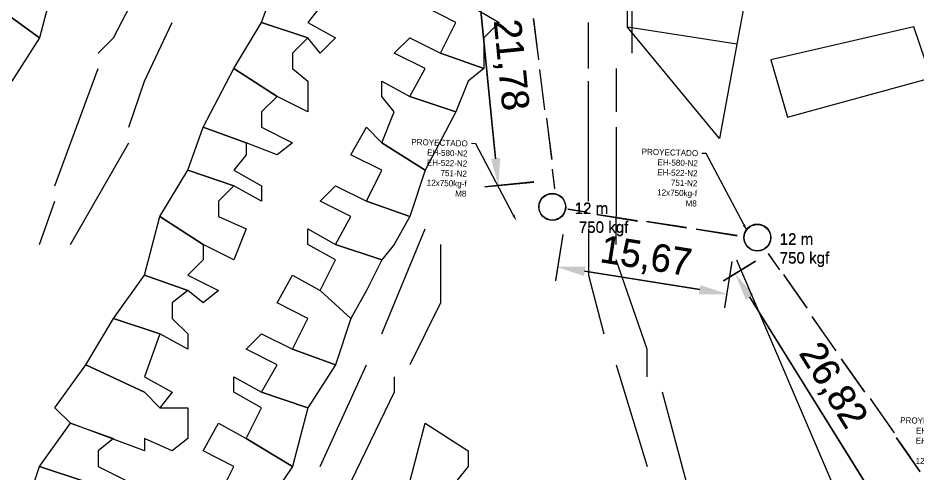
# Model space of a CAD drawing. Header units: millimetres. Extents: x -3588 to 75209, y -3737 to 38254.
# Drawn here: x 6612.4 to 6694.7, y 5770.2 to 5811.9 of the extents above; entities that cross this region are included whole.
import ezdxf
from ezdxf import colors
from ezdxf.entities.mleader import LeaderData, LeaderLine
from ezdxf.math import Vec2, Vec3

# ---------------------------------------------------------------- set-up
doc = ezdxf.new("R2010")
doc.units = ezdxf.units.MM
doc.linetypes.add('CONTINUA', pattern=[0])
doc.layers.add('Mancheta', color=255, linetype='Continuous')
doc.layers.add('P', color=253, linetype='Continuous')
doc.dimstyles.new('ISO-25', dxfattribs={"dimtxt": 2.5, "dimasz": 2.5, "dimexe": 1.25, "dimexo": 0.625, "dimtad": 1, "dimtxsty": 'Standard', "dimcen": 2.5, "dimadec": 0, "dimazin": 0, "dimtfac": 1, "dimtmove": 0, "dimatfit": 3, "dimfxl": 1, "dimarcsym": 0})

# ---------------------------------------------------------------- blocks, each defined once
blk = doc.blocks.new('*D220')
at = {"color": 0, "lineweight": -2, "transparency": 16777216}
for p, q in [((6662.217, 5792.021), (6661.547, 5787.831)), ((6677.695, 5789.547), (6677.025, 5785.356)), ((6674.754, 5786.985), (6664.213, 5788.671))]:
    blk.add_line(p, q, dxfattribs=at)
at = {"color": 0, "transparency": 16777216}
for points in [[(6664.279, 5789.082), (6664.148, 5788.259), (6661.745, 5789.065)], [(6674.819, 5787.397), (6674.688, 5786.574), (6677.222, 5786.591)]]:
    blk.add_solid(points, dxfattribs=at)
at = {"layer": 'Defpoints', "color": 0, "transparency": 16777216}
for p in [(6662.316, 5792.638), (6677.793, 5790.164), (6661.745, 5789.065)]:
    blk.add_point(p, dxfattribs=at)
at = {"color": 0, "transparency": 16777216, "insert": (6669.812, 5789.885), "char_height": 2.5, "attachment_point": 5, "rotation": 350.91695}
blk.add_mtext('15,67', dxfattribs=at)
blk = doc.blocks.new('*D221')
at = {"color": 0, "lineweight": -2, "transparency": 16777216}
for p, q in [((6657.421, 5818.509), (6652.925, 5818.064)), ((6656.069, 5799.001), (6654.415, 5815.7)), ((6659.567, 5796.835), (6655.072, 5796.39))]:
    blk.add_line(p, q, dxfattribs=at)
at = {"color": 0, "transparency": 16777216}
for points in [[(6654.83, 5815.741), (6654.001, 5815.658), (6654.169, 5818.187)], [(6656.484, 5799.042), (6655.654, 5798.96), (6656.315, 5796.513)]]:
    blk.add_solid(points, dxfattribs=at)
at = {"layer": 'Defpoints', "color": 0, "transparency": 16777216}
for p in [(6654.169, 5818.187), (6658.043, 5818.571), (6660.189, 5796.897)]:
    blk.add_point(p, dxfattribs=at)
at = {"color": 0, "transparency": 16777216, "insert": (6657.315, 5807.556), "char_height": 2.5, "attachment_point": 5, "rotation": 275.6555}
blk.add_mtext('21,78', dxfattribs=at)
blk = doc.blocks.new('*D222')
at = {"color": 0, "lineweight": -2, "transparency": 16777216}
for p, q in [((6679.847, 5789.598), (6676.929, 5787.782)), ((6679.311, 5786.319), (6690.838, 5767.793)), ((6694.016, 5766.826), (6691.097, 5765.01))]:
    blk.add_line(p, q, dxfattribs=at)
at = {"color": 0, "transparency": 16777216}
for points in [[(6679.665, 5786.539), (6678.957, 5786.099), (6677.99, 5788.442)], [(6691.191, 5768.013), (6690.484, 5767.573), (6692.158, 5765.67)]]:
    blk.add_solid(points, dxfattribs=at)
at = {"layer": 'Defpoints', "color": 0, "transparency": 16777216}
for p in [(6680.378, 5789.928), (6694.546, 5767.156), (6692.158, 5765.67)]:
    blk.add_point(p, dxfattribs=at)
at = {"color": 0, "transparency": 16777216, "insert": (6686.843, 5778.157), "char_height": 2.5, "attachment_point": 5, "rotation": 301.88915}
blk.add_mtext('26,82', dxfattribs=at)
blk = doc.blocks.new('*D822')
at = {"color": 0, "lineweight": -2, "transparency": 16777216}
for p, q in [((6662.229, 5791.983), (6661.559, 5787.793)), ((6677.706, 5789.509), (6677.036, 5785.318)), ((6674.765, 5786.947), (6664.225, 5788.632))]:
    blk.add_line(p, q, dxfattribs=at)
at = {"color": 0, "transparency": 16777216}
for points in [[(6664.29, 5789.044), (6664.159, 5788.221), (6661.756, 5789.027)], [(6674.831, 5787.359), (6674.699, 5786.536), (6677.233, 5786.553)]]:
    blk.add_solid(points, dxfattribs=at)
at = {"layer": 'Defpoints', "color": 0, "transparency": 16777216}
for p in [(6662.327, 5792.6), (6677.805, 5790.126), (6661.756, 5789.027)]:
    blk.add_point(p, dxfattribs=at)
at = {"color": 0, "transparency": 16777216, "insert": (6669.824, 5789.847), "char_height": 2.5, "attachment_point": 5, "rotation": 350.91695}
blk.add_mtext('15,67', dxfattribs=at)
blk = doc.blocks.new('*D823')
at = {"color": 0, "lineweight": -2, "transparency": 16777216}
for p, q in [((6657.432, 5818.471), (6652.936, 5818.026)), ((6656.08, 5798.963), (6654.427, 5815.661)), ((6659.578, 5796.797), (6655.083, 5796.352))]:
    blk.add_line(p, q, dxfattribs=at)
at = {"color": 0, "transparency": 16777216}
for points in [[(6654.841, 5815.702), (6654.012, 5815.62), (6654.18, 5818.149)], [(6656.495, 5799.004), (6655.666, 5798.922), (6656.327, 5796.475)]]:
    blk.add_solid(points, dxfattribs=at)
at = {"layer": 'Defpoints', "color": 0, "transparency": 16777216}
for p in [(6654.18, 5818.149), (6658.054, 5818.533), (6660.2, 5796.859)]:
    blk.add_point(p, dxfattribs=at)
at = {"color": 0, "transparency": 16777216, "insert": (6657.327, 5807.517), "char_height": 2.5, "attachment_point": 5, "rotation": 275.6555}
blk.add_mtext('21,78', dxfattribs=at)
blk = doc.blocks.new('*D824')
at = {"color": 0, "lineweight": -2, "transparency": 16777216}
for p, q in [((6679.859, 5789.559), (6676.94, 5787.743)), ((6679.322, 5786.281), (6690.849, 5767.755)), ((6694.027, 5766.788), (6691.108, 5764.972))]:
    blk.add_line(p, q, dxfattribs=at)
at = {"color": 0, "transparency": 16777216}
for points in [[(6679.676, 5786.501), (6678.968, 5786.061), (6678.001, 5788.404)], [(6691.203, 5767.975), (6690.495, 5767.535), (6692.17, 5765.632)]]:
    blk.add_solid(points, dxfattribs=at)
at = {"layer": 'Defpoints', "color": 0, "transparency": 16777216}
for p in [(6680.389, 5789.889), (6694.557, 5767.118), (6692.17, 5765.632)]:
    blk.add_point(p, dxfattribs=at)
at = {"color": 0, "transparency": 16777216, "insert": (6686.854, 5778.118), "char_height": 2.5, "attachment_point": 5, "rotation": 301.88915}
blk.add_mtext('26,82', dxfattribs=at)

msp = doc.modelspace()

# ---------------------------------------------------------------- linework, layer by layer
at = {"color": 10}
for p, q in [((6660.017, 5808.046), (6659.554, 5811.798)), ((6660.028, 5808.008), (6659.565, 5811.76)), ((6660.574, 5803.467), (6660.119, 5807.148)), ((6660.585, 5803.429), (6660.13, 5807.109)), ((6661.226, 5798.917), (6660.763, 5802.669)), ((6661.237, 5798.878), (6660.774, 5802.63)), ((6661.484, 5796.236), (6661.266, 5798.002)), ((6661.496, 5796.198), (6661.278, 5797.964)), ((6662.675, 5794.373), (6664.433, 5794.097)), ((6662.686, 5794.335), (6664.444, 5794.059)), ((6665.323, 5793.885), (6669.058, 5793.299)), ((6665.334, 5793.847), (6669.069, 5793.261)), ((6669.878, 5793.261), (6673.541, 5792.687)), ((6669.889, 5793.223), (6673.553, 5792.648)), ((6674.433, 5792.538), (6678.168, 5791.952)), ((6674.445, 5792.499), (6678.18, 5791.913)), ((6682.066, 5788.834), (6681.048, 5790.293)), ((6682.077, 5788.796), (6681.059, 5790.255)), ((6684.59, 5785.313), (6682.468, 5788.354)), ((6684.601, 5785.275), (6682.479, 5788.316)), ((6687.225, 5781.402), (6685.061, 5784.502)), ((6687.236, 5781.364), (6685.072, 5784.464)), ((6689.857, 5777.614), (6687.735, 5780.655)), ((6689.868, 5777.576), (6687.746, 5780.617)), ((6692.561, 5773.896), (6690.397, 5776.996)), ((6692.572, 5773.858), (6690.408, 5776.958)), ((6694.934, 5770.337), (6692.771, 5773.438)), ((6694.946, 5770.299), (6692.782, 5773.399)), ((6694.042, 5771.647), (6693.024, 5773.107)), ((6694.053, 5771.609), (6693.035, 5773.068))]:
    msp.add_line(p, q, dxfattribs=at)
at = {"color": 200}
for points in [[(6668.149, 5816.269), (6679.034, 5814.249), (6678.155, 5809.45), (6668.142, 5811.005), (6668.149, 5816.269)], [(6678.155, 5809.45), (6676.571, 5800.809), (6668.142, 5811.005)]]:
    msp.add_lwpolyline(points, dxfattribs=at)
at = {"color": 116}
msp.add_lwpolyline([(6681.264, 5808.032), (6682.8, 5802.761), (6695.955, 5806.364), (6694.352, 5811.035), (6681.264, 5808.032)], dxfattribs=at)
at = {"color": 10}
for centre in [(6661.255, 5794.575), (6661.266, 5794.537), (6680.025, 5791.762), (6680.036, 5791.723)]:
    msp.add_circle(centre, 1.222, dxfattribs=at)
at = {"layer": 'P'}
for points in [[(6612.922, 5816.817), (6615.739, 5815.393), (6614.331, 5810.032), (6610.378, 5812.864), (6611.786, 5815.393), (6608.969, 5816.817), (6610.378, 5818.226), (6612.922, 5816.817)], [(6619.692, 5808.623), (6621.1, 5810.032), (6625.341, 5818.226)], [(6640.017, 5812.864), (6638.88, 5811.44), (6641.425, 5810.032), (6640.017, 5808.623), (6638.88, 5810.032), (6634.655, 5811.44), (6636.064, 5815.393), (6640.017, 5813.985), (6640.017, 5812.864)], [(6654.98, 5810.032), (6654.98, 5807.215), (6651.027, 5808.623), (6652.435, 5811.44), (6649.619, 5812.864), (6649.619, 5815.393), (6656.388, 5811.44), (6654.98, 5810.032)], [(6610.378, 5812.864), (6614.331, 5810.032), (6611.786, 5806.079), (6608.969, 5807.215), (6610.378, 5811.44), (6607.561, 5811.44), (6607.561, 5813.985), (6610.378, 5812.864)], [(6668.535, 5812.864), (6668.535, 5808.623)], [(6622.508, 5801.854), (6623.933, 5806.079), (6626.461, 5811.44)], [(6637.472, 5808.623), (6637.472, 5807.215), (6638.88, 5806.079), (6638.88, 5803.262), (6636.064, 5804.67), (6632.111, 5807.215), (6634.655, 5811.44), (6638.88, 5810.032), (6637.472, 5808.623)], [(6664.582, 5807.215), (6664.582, 5811.44)], [(6651.027, 5808.623), (6654.98, 5807.215), (6653.572, 5806.079), (6652.435, 5803.262), (6648.21, 5804.67), (6649.619, 5807.215), (6646.786, 5808.623), (6648.21, 5810.032), (6651.027, 5808.623)], [(6615.739, 5796.493), (6619.692, 5807.215)], [(6634.655, 5803.262), (6634.655, 5801.854), (6637.472, 5800.43), (6636.064, 5799.309), (6633.247, 5800.43), (6629.294, 5801.854), (6632.111, 5807.215), (6636.064, 5804.67), (6634.655, 5803.262)], [(6667.111, 5807.215), (6667.111, 5803.262)], [(6648.21, 5804.67), (6652.435, 5803.262), (6649.619, 5797.901), (6645.666, 5800.43), (6646.786, 5803.262), (6645.666, 5804.67), (6645.666, 5806.079), (6648.21, 5804.67)], [(6664.582, 5795.068), (6664.582, 5801.854), (6664.582, 5806.079)], [(6633.247, 5799.309), (6632.111, 5797.901), (6634.655, 5796.493), (6634.655, 5795.068), (6632.111, 5796.493), (6627.886, 5797.901), (6629.294, 5801.854), (6633.247, 5800.43), (6633.247, 5799.309)], [(6645.666, 5800.43), (6649.619, 5797.901), (6648.21, 5793.66), (6644.257, 5795.068), (6645.666, 5797.901), (6642.833, 5799.309), (6644.257, 5801.854), (6645.666, 5800.43)], [(6667.111, 5801.854), (6667.111, 5800.43), (6667.111, 5793.66)], [(6617.147, 5791.115), (6622.508, 5800.43)], [(6630.702, 5795.068), (6630.702, 5793.66), (6633.247, 5792.54), (6632.111, 5789.707), (6629.294, 5791.115), (6625.341, 5793.66), (6627.886, 5797.901), (6632.111, 5796.493), (6630.702, 5795.068)], [(6644.257, 5795.068), (6648.21, 5793.66), (6646.786, 5791.115), (6645.666, 5789.707), (6641.425, 5791.115), (6642.833, 5793.66), (6640.017, 5795.068), (6641.425, 5796.493), (6644.257, 5795.068)], [(6614.331, 5791.115), (6615.739, 5795.068)], [(6629.294, 5789.707), (6627.886, 5788.299), (6630.702, 5786.89), (6629.294, 5785.754), (6627.886, 5786.89), (6623.933, 5788.299), (6625.341, 5793.66), (6629.294, 5791.115), (6629.294, 5789.707)], [(6667.111, 5791.115), (6667.111, 5793.66)], [(6641.425, 5791.115), (6645.666, 5789.707), (6644.257, 5786.89), (6642.833, 5784.346), (6640.017, 5786.89), (6641.425, 5789.707), (6638.88, 5791.115), (6638.88, 5792.54), (6641.425, 5791.115)], [(6645.666, 5782.937), (6649.619, 5792.54)], [(6664.582, 5792.54), (6664.582, 5788.299), (6665.991, 5782.937)], [(6651.027, 5791.115), (6651.027, 5785.754), (6648.21, 5780.105)], [(6669.943, 5778.985), (6669.943, 5781.529), (6667.111, 5789.707)], [(6678.121, 5789.707), (6687.436, 5767.974), (6697.038, 5747.649), (6702.399, 5732.686), (6714.546, 5708.408), (6718.771, 5697.686)], [(6626.461, 5785.754), (6626.461, 5784.346), (6627.886, 5782.937), (6627.886, 5781.529), (6625.341, 5782.937), (6621.1, 5784.346), (6623.933, 5788.299), (6627.886, 5786.89), (6626.461, 5785.754)], [(6640.017, 5786.89), (6642.833, 5784.346), (6641.425, 5780.105), (6637.472, 5781.529), (6638.88, 5784.346), (6636.064, 5785.754), (6637.472, 5788.299), (6640.017, 5786.89)], [(6626.461, 5777.576), (6625.341, 5776.168), (6623.933, 5777.576), (6618.556, 5780.105), (6621.1, 5784.346), (6625.341, 5782.937), (6623.933, 5778.985), (6626.461, 5777.576)], [(6637.472, 5781.529), (6641.425, 5780.105), (6638.88, 5776.168), (6634.655, 5777.576), (6636.064, 5780.105), (6633.247, 5781.529), (6634.655, 5782.937), (6637.472, 5781.529)], [(6627.886, 5773.335), (6626.461, 5772.215), (6623.933, 5773.335), (6623.933, 5772.215), (6617.147, 5774.744), (6615.739, 5776.168), (6618.556, 5780.105), (6623.933, 5777.576), (6625.341, 5776.168), (6627.886, 5776.168), (6627.886, 5773.335)], [(6640.017, 5770.791), (6644.257, 5780.105)], [(6667.111, 5780.105), (6669.943, 5770.791)], [(6634.655, 5777.576), (6638.88, 5776.168), (6637.472, 5770.791), (6633.247, 5773.335), (6634.655, 5776.168), (6632.111, 5777.576), (6632.111, 5778.985), (6634.655, 5777.576)], [(6646.786, 5778.985), (6646.786, 5777.576), (6642.833, 5769.382)], [(6673.896, 5767.974), (6671.352, 5777.576)], [(6619.692, 5772.215), (6619.692, 5770.791), (6622.508, 5769.382), (6621.1, 5767.974), (6618.556, 5769.382), (6614.331, 5770.791), (6617.147, 5774.744), (6621.1, 5773.335), (6619.692, 5772.215)], [(6633.247, 5773.335), (6637.472, 5770.791), (6634.655, 5766.566), (6630.702, 5767.974), (6632.111, 5770.791), (6629.294, 5772.215), (6630.702, 5774.744), (6633.247, 5773.335)], [(6653.572, 5770.791), (6652.435, 5769.382), (6654.98, 5767.974), (6654.98, 5766.566), (6652.435, 5767.974), (6648.21, 5769.382), (6649.619, 5774.744), (6653.572, 5772.215), (6653.572, 5770.791)], [(6618.556, 5767.974), (6617.147, 5766.566), (6619.692, 5765.429), (6618.556, 5762.613), (6615.739, 5764.021), (6612.922, 5766.566), (6614.331, 5770.791), (6618.556, 5769.382), (6618.556, 5767.974)]]:
    msp.add_lwpolyline(points, dxfattribs=at)

# ---------------------------------------------------------------- texts
at = {"color": 10, "char_height": 1.03321, "attachment_point": 1}
for s, insert in [('12 m^J 750 kgf ', (6663.303, 5794.96)), ('12 m^J 750 kgf ', (6663.314, 5794.921)), ('12 m^J750 kgf ', (6682.073, 5792.146)), ('12 m^J750 kgf ', (6682.084, 5792.108))]:
    msp.add_mtext_dynamic_manual_height_columns(s, width=21.10344, gutter_width=5.166, heights=[0], dxfattribs=dict(at, insert=insert))

# ---------------------------------------------------------------- dimensions: what is measured, and where the dimension line sits
at = {"color": 1}
for p1, p2, distance, picture, middle in [((6660.189, 5796.897), (6658.043, 5818.571), 3.893, '*D221', (6657.315, 5807.556)), ((6660.2, 5796.859), (6658.054, 5818.533), 3.893, '*D823', (6657.327, 5807.517)), ((6677.793, 5790.164), (6662.316, 5792.638), 3.619, '*D220', (6669.812, 5789.885)), ((6677.805, 5790.126), (6662.327, 5792.6), 3.619, '*D822', (6669.824, 5789.847)), ((6680.378, 5789.928), (6694.546, 5767.156), -2.812, '*D222', (6686.843, 5778.157)), ((6680.389, 5789.889), (6694.557, 5767.118), -2.812, '*D824', (6686.854, 5778.118))]:
    dim = msp.add_aligned_dim(p1=p1, p2=p2, distance=distance, dimstyle='ISO-25', dxfattribs=at)
    dim.commit()
    dim.dimension.update_dxf_attribs({"geometry": picture, "text_midpoint": middle})

# ---------------------------------------------------------------- leaders
at = {"layer": 'Mancheta', "color": 1, "linetype": 'CONTINUA'}
ml = msp.add_multileader_mtext('Standard', dxfattribs=at)
ml.set_content('PROYECTADO\\PEH-580-N2\\PEH-522-N2\\P751-N2    \\P12x750kg-f\\PM8', color=1)
ml.set_leader_properties()
ml.build(insert=Vec2(0, 0))
ml.multileader.update_dxf_attribs({"arrow_head_size": 0.648})
ctx = ml.context
ctx.base_point, ctx.char_height, ctx.arrow_head_size, ctx.landing_gap_size, ctx.plane_origin, ctx.plane_x_axis, ctx.plane_y_axis = Vec3(6647.858, 5800.512), 0.5529, 0.648, 0.324, Vec3(6655.692, 5809.1), Vec3(0.999611, -0.027885), Vec3(0.027885, 0.999611)
ctx.text_align_type = 2
notes = []
notes.append((ctx, [(0, (1, 1, 0), (6654.25, 5800.334), (-0.999611, 0.027885), 0.401, [(0, [(6657.993, 5793.245)], 0, [])])]))
ctx.mtext.insert, ctx.mtext.text_direction, ctx.mtext.rotation, ctx.mtext.width, ctx.mtext.alignment, ctx.mtext.flow_direction = Vec3(6653.533, 5800.635), Vec3(0.999611, -0.027885), 6.255297, 5.37864, 3, 5
ml = msp.add_multileader_mtext('Standard', dxfattribs=at)
ml.set_content('PROYECTADO\\PEH-580-N2\\PEH-522-N2\\P751-N2    \\P12x750kg-f\\PM8', color=1)
ml.set_leader_properties()
ml.build(insert=Vec2(0, 0))
ml.multileader.update_dxf_attribs({"arrow_head_size": 0.648})
ctx = ml.context
ctx.base_point, ctx.char_height, ctx.arrow_head_size, ctx.landing_gap_size, ctx.plane_origin, ctx.plane_x_axis, ctx.plane_y_axis = Vec3(6668.947, 5799.622), 0.5529, 0.648, 0.324, Vec3(6676.78, 5808.21), Vec3(0.999611, -0.027885), Vec3(0.027885, 0.999611)
ctx.text_align_type = 2
notes.append((ctx, [(0, (1, 1, 0), (6675.338, 5799.444), (-0.999611, 0.027885), 0.401, [(0, [(6679.081, 5792.355)], 0, [])])]))
ctx.mtext.insert, ctx.mtext.text_direction, ctx.mtext.rotation, ctx.mtext.width, ctx.mtext.alignment, ctx.mtext.flow_direction = Vec3(6674.621, 5799.745), Vec3(0.999611, -0.027885), 6.255297, 5.37864, 3, 5
ml = msp.add_multileader_mtext('Standard', dxfattribs=at)
ml.set_content('PROYECTADO\\PEH-580-N2\\PEH-522-N2\\P751-N2    \\P12x750kg-f\\PM8', color=1)
ml.set_leader_properties()
ml.build(insert=Vec2(0, 0))
ml.multileader.update_dxf_attribs({"arrow_head_size": 0.648})
ctx = ml.context
ctx.base_point, ctx.char_height, ctx.arrow_head_size, ctx.landing_gap_size, ctx.plane_origin, ctx.plane_x_axis, ctx.plane_y_axis = Vec3(6692.612, 5775.041), 0.5529, 0.648, 0.324, Vec3(6696.041, 5784.246), Vec3(0.999611, -0.027885), Vec3(0.027885, 0.999611)
ctx.text_align_type = 2
notes.append((ctx, [(0, (1, 1, 0), (6699.004, 5774.863), (-0.999611, 0.027885), 0.401, [(0, [(6698.343, 5768.391)], 0, [])])]))
ctx.mtext.insert, ctx.mtext.text_direction, ctx.mtext.rotation, ctx.mtext.alignment, ctx.mtext.flow_direction = Vec3(6698.287, 5775.164), Vec3(0.999611, -0.027885), 6.255297, 3, 5
for ctx, leaders in notes:
    for number, flags, end, landing, length, lines in leaders:
        leader = LeaderData()
        leader.index, (leader.has_last_leader_line, leader.has_dogleg_vector, leader.attachment_direction) = number, flags
        leader.last_leader_point, leader.dogleg_vector, leader.dogleg_length = Vec3(end), Vec3(landing), length
        for number, points, colour, breaks in lines:
            line = LeaderLine()
            line.index, line.vertices, line.color, line.breaks = number, Vec3.list(points), colors.encode_raw_color(colour), breaks
            leader.lines.append(line)
        ctx.leaders.append(leader)

doc.saveas('drawing.dxf')
